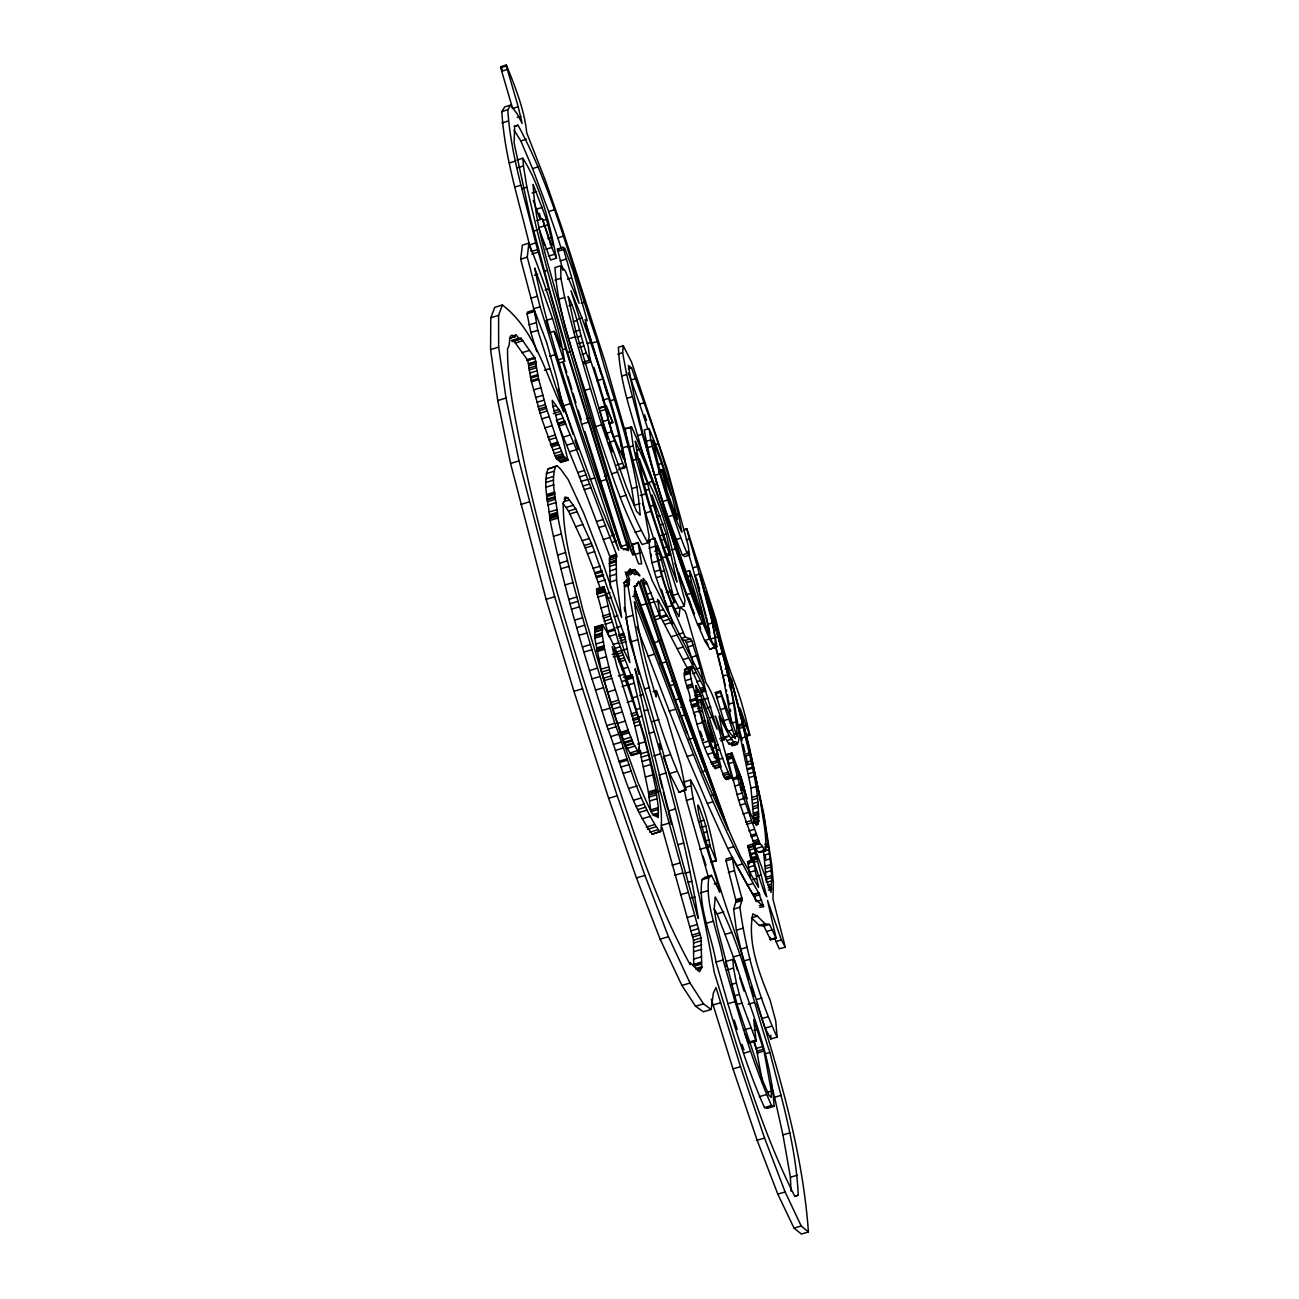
<?xml version="1.0" encoding="UTF-8"?>
<svg xmlns="http://www.w3.org/2000/svg" width="1299" height="1299" viewBox="0 0 1299 1299"><rect width="100%" height="100%" fill="white"/><g stroke="black" fill="none" stroke-linecap="round" stroke-linejoin="round"><path stroke-width="1.5" d="M697.368 700.437L701.087 699.317L714.677 740.495L720.88 766.686L715.246 768.586C702.028 748.565 697.157 723.121 690.094 700.129C691.604 691.864 675.366 668.108 691.149 667.637L717.097 729.291L705.308 690.159L669.131 619.233L657.603 599.294L660.59 618.145L654.599 619.964M736.533 743.726L731.516 745.236L737.264 744.359C735.689 736.825 730.087 747.915 729.161 742.752M711.316 999.191L733.009 1068.882L757.138 1140.262L777.792 1194.09L794.014 1228.075L801.369 1234.05L808.416 1232.004L801.207 1225.996L785.132 1191.962L764.575 1138.086L740.511 1066.674L715.993 987.565L713.346 993.199L711.154 1009.469L703.344 1011.775L695.55 1006.238L681.894 985.438L660.119 939.177L636.429 877.929L608.646 798.317L573.947 691.36L546.083 599.342L510.572 463.483L497.728 400.579L490.584 349.61L490.778 317.768L494.74 307.343L502.372 304.956C536.032 330.725 545.905 375.557 563.928 412.043L537.77 330.319L534.295 309.974L527.443 312.101L527.069 313.773L530.853 332.463L536.779 351.623M560.843 461.957L556.622 458.726L555.193 456.046L541.764 418.879L531.161 380.639L527.751 360.359L513.592 340.5L521.013 338.195L534.961 358.134L538.436 378.382L545.986 406.831L557.677 442.147L563.62 456.176L567.923 460.252L562.889 439.013L552.724 405.743L552.254 400.303L560.242 411.442L576.496 449.633L616.424 554.316L616.911 556.881L616.132 555.696L609.377 557.953L610.449 588.057M640.147 552.854L634.139 554.689L632.093 544.378L638.069 542.544L641.625 563.896L638.54 563.734C609.572 486.053 588.301 405.256 564.821 325.708C553.618 278.976 535.448 232.472 533.142 184.442L546.522 219.417L553.147 245.657L550.922 243.839L542.365 218.865L536.455 220.716M756.7 1003.64L765.127 1028.11L770.794 1038.973L777.094 1037.122L775.747 1021.079L770.177 1000.344L766.15 990.276C756.911 966.488 747.786 939.697 752.803 913.879L757.366 916.136L765.046 923.768L769.479 924.417L776.136 938.219L770.599 939.859L763.877 926.073L759.347 925.456L751.52 917.873L757.366 916.136M639.205 753.176L633.474 743.678L628.44 731.223L611.066 675.935L604.344 647.909L602.2 634.188L602.492 624.738L594.926 627.044L594.78 638.199L601.632 672.07L621.669 737.199L638.182 783.053L648.753 806.744L652.504 813.84L658.284 817.574L658.349 807.621L655.914 789.695L648.737 754.93L638.686 718.818L623.926 674.278L615.953 653.332L612.17 646.658L616.814 666.111L632.71 717.357L639.287 744.928L639.417 752.917L631.574 755.466L625.42 745.334L614.151 714.401L582.764 609.702C574.499 574.483 562.694 539.069 563.279 502.518L563.717 501.787C566.819 502.291 562.564 495.796 566.299 497.273L567.907 497.939L575.798 508.867L592.474 545.759L624.803 636.689L629.885 662.571L624.267 650.994L612.771 611.196L603.84 586.775L596.598 588.983L596.744 592.344L608.858 636.494L616.148 634.285L609.848 613.891L603.84 586.775M770.794 1038.973L770.875 1035.189M602.492 624.738C624.072 658.723 632.304 699.901 644.986 737.897C651.189 768.359 664.503 800.054 660.818 831.116L659.908 831.847C637.176 800.005 628.7 759.639 614.784 723.234C593.221 655.021 571.69 586.596 557.709 516.336C556.622 500.018 550.338 482.838 555.452 466.682L557.125 465.773L560.73 469.199L568.183 479.607L583.56 512.764L600.95 557.791L621.572 617.398L616.538 580.068L616.132 555.696M726.368 966.651L725.979 961.439L732.815 959.409L734.812 960.675C750.156 1008.349 771.184 1055.73 774.107 1106.326L767.173 1108.356L764.494 1107.56C743.71 1060.812 730.006 1011.19 716.025 962.072C711.446 934.842 697.985 907.676 701.963 879.715L704.756 877.345L711.495 875.331L719.776 892.169L718.526 886.438C708.962 851.267 693.78 816.422 690.532 780.017L684.021 781.966M506.334 65.989L506.366 64.95L500.748 66.72L500.716 67.759L512.602 108.531L518.236 106.762L506.334 65.989L500.716 67.759M659.908 831.847L652.179 834.169C629.154 802.522 620.711 762.042 606.747 725.654C585.151 657.473 563.62 589.048 549.834 518.756C548.698 502.388 542.609 485.128 547.918 469.004L557.125 465.773M700.291 692.676L705.682 691.052L700.307 667.832L691.782 640.91L690.565 638.783L685.271 637.159C672.216 605.837 656.791 572.697 654.712 538.257L649.191 539.946C649.532 569.222 664.065 596.257 672.736 623.747M751.195 860.766L747.769 845.617L753.209 843.782L771.038 892.445L771.768 877.572L770.112 858.866L764.429 820.237L749.491 747.558L731.012 678.11L752.543 762.497L760.613 801.174C762.286 816.99 767.4 836.134 765.306 850.877L758.746 852.258C748.175 843.083 762.968 839.381 763.909 850.715L765.306 850.877M644.012 458.644C634.838 421.883 619.558 385.267 618.454 347.223L623.26 345.745L631.541 362.048L667.572 470.141L688.097 545.288L689.542 555.144L684.8 556.573L682.332 554.933C666.322 514.518 651.789 472.95 644.255 430.05L649.045 428.573C661.646 457.638 671.193 488.603 677.412 519.584L667.183 491.574L661.808 469.735L658.609 470.709M521.013 338.195C519.551 342.189 514.388 329.784 515.216 336.733C506.919 330.936 511.497 344.738 507.552 348.359C507.259 383.254 515.086 417.564 521.906 451.662C542.349 549.737 572.112 645.522 603.109 740.69C628.732 816.454 651.562 894.15 690.094 964.605L690.045 962.559L699.495 971.814L701.785 967.609L701.005 937.975L660.314 791.205L632.142 674.619L631.574 676.438L625.972 678.11M701.395 964.069L693.698 966.342L693.504 940.2L661.987 827.301M763.617 851.251L766.442 882.411L771.622 880.868M777.094 1037.122C758.291 996.252 746.064 951.826 739.878 907.27L742.184 899.363L734.487 870.655L732.23 857.145L726.206 858.948L726.06 860.847L736.078 901.181L733.626 909.121L736.403 930.198L743.223 959.328M559.788 362.876L564.627 361.382C558.164 320.853 544.021 281.315 528.855 243.157L522.393 245.17L520.672 259.199L536.341 318.434M718.737 763.357L724.712 778.198L726.531 779.497L731.938 777.874L715.473 716.106L724.274 739.813L719.013 715.993L729.421 736.127L724.29 737.67L722.536 734.325M726.531 779.497L726.514 778.556M749.247 1043.048L756.132 1041.019L753.696 1019.471L764.007 1050.956L771.314 1091.16L771.314 1097.346L769.105 1095.544L762.968 1081.288L737.183 1004.825L716.821 925.44L714.174 908.927L715.246 896.959C741.908 945.217 752.413 1000.539 769.917 1052.45C781.771 1099.36 796.125 1146.546 798.236 1195.145L794.793 1196.363C759.022 1125.421 737.962 1048.163 714.32 972.594C694.462 859.597 663.643 748.955 629.365 639.563L624.998 606.292L624.332 582.683L626.264 580.215L627.953 585.687C639.417 655.475 655.573 725.979 685.791 790.165L679.068 792.195L669.667 773.571L663.286 756.684L670.122 754.622M627.044 441.774L625.176 428.443L631.639 427.192C659.307 487.596 674.376 553.001 699.852 614.362L669.764 526.176L642.291 434.175L626.654 374.55L622.627 352.695L623.26 345.745M715.246 768.586L714.921 766.524M774.107 1106.326L771.492 1105.514C750.854 1058.685 737.134 1009.096 723.121 959.961C718.461 932.747 705.13 905.663 708.783 877.686L711.495 875.331M754.751 823.193L758.129 822.186C760.435 790.149 748.938 755.628 742.557 723.754L715.587 622.091L705.519 591.873L722.601 653.787C727.408 672.346 732.003 690.971 735.429 709.839C736.679 720.377 741.697 736.387 737.264 744.359M758.989 820.318L753.94 821.829L751.001 788.152L737.848 725.167L742.557 723.754M534.295 309.974L546.587 342.287L557.174 380.136L561.493 400.677L599.261 503.022L618.827 550.224L570.326 403.648L540.108 306.759L527.28 257.137L528.855 243.157M674.668 608.939L684.216 606.162L684.963 600.333C673.678 561.314 668.027 519.551 649.062 483.131L644.093 484.316M754.816 845.714L738.579 800.135L726.514 754.492L732.035 753.29L741.875 779.579L747.006 799.031L740.56 776.493L735.737 764.835L750.449 813.418L756.668 825.547L756.473 823.777L758.291 824.232L758.129 822.186M631.98 753.923L631.574 755.466M548.194 224.727L538.598 227.715L550.597 259.995L556.459 258.176C549.721 224.467 541.504 187.689 522.815 158.218L516.872 160.069M731.938 777.874L730.168 776.558C716.447 747.298 710.748 714.028 695.826 685.515C697.222 709.27 707.094 731.694 714.807 754.069C727.895 784.726 702.548 701.281 708.247 724.29C721.968 773.019 698.57 706.997 701.087 699.317M562.922 270.338L557.401 249.018L563.003 247.281L579.094 303.284L565.13 270.647L560.778 265.727L554.982 267.529C558.148 322.282 581.757 373.917 595.656 426.608C609.54 466.373 621.133 507.73 642.112 544.492L647.844 542.738L649.159 536.26L641.105 491.98L627.433 439.208L605.334 362.616L562.207 228.673L545.32 180.317L526.712 132.79C524.358 109.425 515.07 86.724 506.366 64.95M720.848 766.897C707.793 746.763 702.889 721.416 695.809 698.407C694.786 689.444 688.015 675.188 691.149 667.637M753.209 843.782L766.767 896.781L764.559 893.306L753.209 859.873L747.574 861.659L750.546 878.189M747.769 845.617L751.796 856.772M729.421 736.127L734.162 742.801M702.548 623.179L697.612 624.673L702.353 622.757C677.445 563.198 662.896 499.417 635.276 441.14C642.648 489.22 659.178 536.682 676.958 582.017L666.306 533.921L651.952 494.903L657.408 516.953L669.375 551.539L669.911 555.046L666.403 556.102M760.191 852.404L760.483 851.446M636.948 585.589L638.491 581.286L684.687 715.018L728.317 830.207L703.035 772.905L690.126 740.446L636.624 593.805L634.854 588.512L635.308 585.638L636.948 585.589L633.766 586.563M711.154 1009.469L703.522 1003.883L690.045 983.034L668.465 936.693L644.905 875.396L617.204 795.751L582.553 688.762L554.673 596.728L519.015 460.869L506.009 398.014L498.654 347.109L498.589 315.348L502.372 304.956M631.363 572.177L635.341 574.775L636.705 574.109C634.659 564.61 633.311 573.655 630.129 568.783L628.537 570.781L629.95 575.019L631.509 573.947L631.363 572.177L628.164 573.151M685.791 790.165L680.806 765.176L667.166 718.217L656.401 690.743L653.056 691.75M679.068 792.195L686.213 789.305M549.25 332.82L554.121 331.31L560.924 346.849L552.513 318.482L534.668 268.016C553.942 362.681 590.119 453.481 619.802 545.336L620.906 547.918L628.57 550.63L565.666 348.782L535.724 242.913C525.218 198.942 510.669 155.036 507.779 109.717L510.556 105.073L517.132 113.776L522.166 123.454L518.236 106.762M537.559 249.603L531.275 251.568L529.456 244.862C519.032 200.874 504.434 156.919 501.836 111.584L504.726 106.908L510.556 105.073M518.886 338.227L511.416 340.549L512.748 341.264M620.11 467.981L618.697 469.702L624.446 467.932L625.809 466.227C618.714 415.842 598.287 368.478 585.086 319.619L587.213 320.691L573.119 271.101L564.756 248.239L563.003 247.281M753.209 859.873L758.567 887.477L740.446 856.122L728.901 830.434L684.411 706.25L655.005 618.941L643.281 582.488L643.151 578.299L647.032 583.446L660.59 618.145M747.574 861.659L748.987 864.208M652.179 834.169L660.818 831.116M703.814 682.495L652.179 580.556L638.069 542.544M697.725 624.299L704.626 640.521L709.936 649.208L717.032 646.61L711.186 616.278L699.934 574.369C714.45 625.793 733.951 681.52 737.361 736.842L720.393 690.938L715.376 692.464L715.603 693.828L727.245 731.451M709.936 649.208L717.032 646.61M501.576 71.299L507.211 69.513M501.836 111.584L507.779 109.717M517.213 117.478L520.98 116.293M501.95 122.983L507.974 121.099M514.177 126.458L518.041 125.24C554.673 192.853 572.063 269.202 597.345 341.475C612.397 398.874 636.12 455.527 640.147 515.118L636.64 511.368L626.621 487.612L604.782 427.468L575.376 329.605L568.15 296.497C578.315 315.251 580.166 341.588 590.152 362.015L584.339 363.817M514.144 130.144L520.834 140.958L526.517 139.172M509.387 162.976L515.541 161.044M517.473 167.831L523.448 165.947L522.815 158.218M520.834 140.958L532.574 168.594L538.176 166.84M514.599 187.137L520.785 185.205M522.312 188.566L526.858 187.153L523.448 165.947M532.103 193.031L536.487 191.667M533.272 200.468L536.536 209.188L542.349 207.369M532.574 168.594L548.649 211.558L554.17 209.837M542.657 220.619L546.522 219.417M533.889 231.011L536.958 230.053L526.858 187.153M547.805 238.48L551.669 237.262M529.456 244.862L535.724 242.913M548.649 211.558L557.791 237.912L563.279 236.207M550.256 244.407L553.163 243.498M545.84 249.311L551.734 247.476L556.459 258.176M531.843 254.101L538.127 252.152M520.672 259.199L527.28 257.137M557.709 251.275L563.311 249.538M548.454 256.179L554.332 254.344M560.226 260.937L565.844 259.199M544.297 271.264L547.382 270.306L536.958 230.053M534.49 275.274L537.721 274.268M554.998 280.113L560.892 278.278L560.778 265.727M567.484 279.155L571.235 277.986M545.093 290.002L548.259 289.011M530.739 298.315L537.38 296.253M490.778 317.768L498.589 315.348M558.716 299.257L564.659 297.406L560.892 278.278M533.434 308.837L540.108 306.759M527.069 313.773L533.938 311.646M568.994 305.768L571.901 304.875M581.205 303.381L584.842 302.245M528.953 324.896L535.854 322.753M552.513 318.482L546.083 320.48L550.159 333.534M510.783 337.805L514.566 336.62M509.549 338.487L515.297 336.538M530.853 332.463L537.77 330.319M578.169 319.067L581.952 317.898C598.368 364.126 614.671 410.906 623.877 459.164C616.457 443.479 607.948 426.283 607.136 408.519L612.787 422.63L608.987 423.799M573.119 321.665L577 320.463M514.615 340.695L520.201 338.958M512.488 341.621L519.941 339.315M490.584 349.61L498.654 347.109M515.346 343.033L522.734 340.728M574.061 331.781L579.874 329.978M521.873 352.743L529.164 350.486M569.108 338.73L575.1 336.879L564.659 297.406M576.902 337.22L581.27 335.856M526.566 359.855L533.792 357.615M578.364 343.667L582.748 342.303M527.004 360.375L534.961 358.134M527.524 360.57L534.863 358.183M562.499 349.756L565.666 348.782M587.164 343.472L590.915 342.319M549.574 356.316L554.576 354.773M585.346 322.623L591.889 343.163L597.345 341.475M579.468 347.353L583.852 346.005M528.823 363.606L536.032 361.366M528.807 364.061L536.016 361.82M566.932 352.565L570.05 351.591L547.382 270.306M528.92 365.701L536.146 363.476M528.904 368.137L536.146 365.896M558.375 359.807L563.23 358.297L564.627 361.382M529.131 369.988L536.373 367.747M581.887 354.416L586.255 353.068M529.651 373.105L536.909 370.865M544.443 370.264L549.623 368.656M530.365 376.889L537.624 374.648M530.609 378.139L537.883 375.898M583.316 362.129L589.129 360.326M531.161 380.639L538.436 378.382M617.756 354.205L622.627 352.695M531.453 381.825L538.728 379.584M497.728 400.579L506.009 398.014M533.58 389.96L540.871 387.703M535.594 397.526L542.885 395.269M628.343 368.867L631.525 367.893C650.767 421.655 671.486 476.051 681.861 532.152C667.751 503.216 659.665 471.537 652.715 440.247L661.711 463.451L670.966 495.179L661.808 469.735M589.032 355.617L597.15 380.688L602.752 378.951M621.718 376.077L626.654 374.55M536.812 402.349L544.119 400.092M584.453 390.528L590.444 388.677L575.1 336.879M538.013 406.766L545.32 404.509M628.196 372.91L631.07 380.022L635.812 378.561M538.663 409.088L545.986 406.831M539.15 410.711L546.457 408.454M552.806 406.652L556.329 405.564M539.929 413.212L547.236 410.955M558.213 388.774L563.669 405.694L570.326 403.648M553.942 411.085L559.171 409.461M553.26 413.602L560.242 411.442M541.764 418.879L549.071 416.622M605.237 407.886L603.077 400.108L608.679 398.387M555.988 415.128L561.217 413.52M609.328 401.082L614.768 399.394M627.157 398.208L632.126 396.682M563.36 418.051L556.41 420.194L577.779 472.495L609.767 556.345L616.424 554.316M605.383 431.836L599.066 407.935L606.292 406.067L612.787 422.63M599.066 407.935L606.292 406.067M606.584 406.555L600.576 407.837M557.823 423.149L564.756 421.022M544.768 427.923L552.075 425.666M599.7 411.247L605.48 409.477L604.847 406.149M558.278 424.286L565.211 422.159M558.927 426.007L565.844 423.88M586.563 418.863L589.697 417.905L570.05 351.591M631.07 380.022L639.628 404.07L644.336 402.625M562.84 362.34L581.562 424.237L587.911 422.289M547.902 437.227L555.193 434.97M602.427 421.688L608.208 419.902L605.48 409.477M548.827 439.939L556.118 437.698M595.656 426.608L601.648 424.757C615.499 464.539 627.092 505.863 647.844 542.738M563.246 437.146L570.147 435.019M608.63 423.182L612.43 422.013M550.403 444.404L557.677 442.147M550.792 445.46L558.067 443.203M551.409 446.97L558.684 444.729M566.786 445.167L573.671 443.04M608.208 419.902L611.667 431.739L605.87 433.525L607.623 438.916M552.773 450.12L560.048 447.895M510.572 463.483L519.015 460.869M628.148 428.264L631.639 427.192M554.186 453.53L561.444 451.289M618.973 435.344L613.339 437.065L609.556 423.458M555.193 456.046L562.451 453.822M569.644 451.743L576.496 449.633M555.923 457.605L563.181 455.381M556.378 458.401L563.62 456.176M556.622 458.726L563.863 456.501M624.446 467.932L614.573 440.734L608.776 442.521L612.089 451.906M557.709 459.586L564.919 457.362M637.289 435.717L642.291 434.175M559.057 460.983L566.25 458.774M562.629 461.405L568.004 459.749M560.291 462.525L567.923 460.252M547.918 469.004L555.452 466.682M627.547 446.336L622.059 448.025L620.467 442.163M645.993 441.384L650.831 439.906L649.045 428.573M627.855 447.489L633.198 445.849L630.437 426.819M546.197 473.648L553.812 471.31M618.909 452.198L622.692 451.045M636.575 450.331L640.034 449.275M654.793 444.778L657.911 443.82M545.564 478.876L553.244 476.522M647.454 447.717L652.309 446.239L650.831 439.906M653.283 449.016L656.45 448.041M577.779 472.495L584.599 470.4M545.726 482.53L553.439 480.159M616.7 465.058L622.465 463.288M579.37 476.928L586.174 474.833M632.645 460.463L636.218 459.359L633.198 445.849M546.181 487.125L553.91 484.754M622.01 467.396L625.809 466.227M581.01 481.458L587.798 479.38M589.714 479.493L594.666 477.967M611.472 473.843L617.431 472.008M604.408 476.246L607.526 475.288L632.905 555.16L626.362 540.53L611.066 493.376L567.354 351.915L549.298 289.011L530.301 217.859L514.095 142.955L514.696 126.149L518.041 125.24M547.025 494.448L554.787 492.061M547.041 495.504L554.819 493.117M520.688 504.499L529.196 501.885M546.993 496.656L554.787 494.269M582.796 486.102L589.584 484.024M581.562 424.237L599.813 481.491L606.13 479.558M658.561 464.425L661.711 463.451M546.928 499.206L554.722 496.819M546.976 499.969L554.787 497.582M584.209 489.691L590.98 487.612M547.269 501.787L555.079 499.401M564.172 499.076L567.907 497.939M547.869 505.019L555.696 502.616M563.782 501.625L569.368 499.904M658.544 472.463L661.743 471.488M654.923 475.288L659.795 473.794L652.309 446.239M549.185 512.033L557.027 509.63M562.954 503.509L566.039 507.471L573.427 505.197M652.439 481.377L647.324 482.952L635.584 452.75M643.833 484.738L649.062 483.131M639.969 503.59L634.334 505.311L631.769 488.619L637.338 486.914M549.672 514.713L557.515 512.309M549.721 515.703L557.58 513.284M663.805 480.679L669.017 479.022M549.607 516.807L557.466 514.388M566.039 507.471L568.459 511.108L575.798 508.867M653.543 484.884L656.888 483.861M549.656 517.798L557.531 515.378M549.834 518.756L557.709 516.336M620.305 497.014L626.215 495.211M645.441 490.324L648.948 489.252L647.6 483.244M568.459 511.108L569.888 513.966L577.211 511.709M550.191 520.428L558.067 518.009M640.212 495.504L645.619 493.847L636.218 459.359M569.888 513.966L575.668 526.663L582.959 524.423M596.631 521.484L603.353 519.438M662.847 501.495L667.718 500.001L680.92 538.062L687.122 553.471L689.542 555.144M650.052 506.448L653.559 505.376L648.948 489.252M553.569 536.292L561.493 533.873M642.55 503.265L645.473 512.975L650.88 511.319L678.127 593.822L684.216 606.162M598.855 527.524L605.561 525.478M656.774 516.693L660.233 515.638M575.668 526.663L582.179 540.693L589.405 538.484M667.783 516.823L672.638 515.346M675.529 515.2L678.663 514.242M611.098 535.821L614.378 534.815M582.179 540.693L584.306 545.515L591.516 543.323M603.256 539.507L609.929 537.477M557.58 555.046L565.552 552.611M634.951 532.363L640.764 530.593M584.306 545.515L585.281 547.967L592.474 545.759M659.778 525.137L663.237 524.082M613.047 542.008L616.327 541.001M585.281 547.967L587.489 553.764L594.682 551.572M559.479 563.279L567.468 560.827M627.092 544.622L620.792 546.554L599.813 481.491M661.126 535.513L666.306 533.921M631.931 544.768L637.939 542.95M683.761 529.667L686.976 529.066L715.976 619.818C733.691 693.114 734.99 670.69 749.832 735.234L746.763 736.16M683.842 530.252L686.83 528.725M560.892 568.783L568.881 566.348M623.455 549.704L628.18 548.259M660.46 540.368L663.984 539.296L669.911 555.046M609.702 557.985L616.359 555.956M676.081 539.523L680.92 538.062M609.556 560.064L616.229 558.034M648.899 548.162L654.485 546.457M609.734 562.272L616.424 560.226M609.702 562.564L616.408 560.519M587.489 553.764L593.123 568.296L600.284 566.12M609.458 563.116L616.164 561.071M686.294 539.848L689.363 538.906L686.911 529.31M609.085 563.815L615.807 561.769M663.058 548.016L666.566 546.944M654.761 551.247L658.447 550.127L659.551 553.374L670.982 595.088L674.522 602.476L670.836 603.597M609.263 566.461L616.002 564.416M593.123 568.296L594.812 572.713L601.973 570.537M655.881 554.494L659.551 553.374M672.038 549.932L675.415 548.909M594.812 572.713L595.218 573.914L602.379 571.722M609.491 571.04L616.262 568.978M565.049 584.956L573.054 582.52M665.591 554.705L669.099 553.634M596.079 576.545L603.223 574.369M595.218 573.914L596.452 577.73L603.613 575.538M661.743 557.888L665.332 556.8M657.749 560.616L661.435 559.496M652.082 562.694L657.7 560.973M609.442 576.236L616.262 574.174M682.332 554.933L687.122 553.471M627.563 571.917L634.35 569.693M628.586 571.804L633.344 570.358M628.407 572.193L635.227 570.05M635.52 570.505L629.252 572.421L628.05 571.609M596.452 577.73L598.06 582.131L605.204 579.955M546.083 599.342L554.673 596.728M633.003 573.411L636.137 572.453M609.686 582.163L616.538 580.068M604.035 586.986L596.598 588.983M626.248 580.263L629.495 579.273L629.154 585.151L625.355 572.015L627.352 575.067L627.271 572.973L629.495 579.273M654.517 571.657L660.152 569.952M596.582 589.421L603.824 587.213M596.614 590.022L604.36 587.7M568.751 599.407L576.772 596.972M623.52 582.829L626.816 581.822M596.777 591.532L604.019 589.324M660.866 571.755L664.552 570.634M596.744 592.344L604.003 590.136M596.907 593.432L604.165 591.224M624.332 585.476L627.628 584.469M597.053 594.195L604.311 591.987M624.657 586.693L627.953 585.687M569.92 603.743L577.958 601.307M636.494 583.819L639.628 582.861M656.368 577.698L662.003 575.977M606.406 593.838L609.962 592.75M697.319 566.429L712.437 622.968L715.099 637.663L710.374 639.092L707.76 624.397L692.692 567.842L697.319 566.429L689.363 538.906M597.767 597.167L605.042 594.942M643.411 583.04L646.447 582.114M643.995 584.371L647.032 583.446M684.638 572.08L689.509 570.602C700.145 593.919 701.655 620.143 712.842 643.492L715.164 645.181L715.099 637.663M571.479 609.231L579.516 606.779M608.013 598.401L611.585 597.329M686.781 576.691L690.029 575.701L689.509 570.602M694.851 575.473L699.495 574.061M632.808 596.517L636.039 595.543L687.22 733.415L634.383 596.436L634.529 591.126L636.039 595.543M600.56 608.176L607.851 605.951M646.61 594.325L651.14 592.945M688.097 582.407L691.36 581.416L690.029 575.701M574.531 620.175L582.569 617.739M666.16 592.474L669.846 591.354M648.932 599.894L653.462 598.53M602.557 616.116L609.848 613.891M670.852 589.892L672.785 595.445L678.127 593.822M646.447 603.662L640.18 605.578L634.594 588.544M648.591 603.499L654.615 601.664M656.044 601.762L658.999 600.869M603.126 618.21L610.416 616.002M576.675 627.644L584.712 625.192M674.977 563.376L686.164 594.763L691.165 593.253M614.232 616.798L617.788 615.726M604.003 621.149L611.309 618.925M632.451 615.466L625.745 617.512L638.881 674.278M605.042 624.283L612.332 622.059M594.861 627.661L602.866 625.046M594.91 628.343L602.492 626.037M666.679 607.25L672.265 605.545M595.023 629.642L602.606 627.32M578.997 635.325L587.034 632.889M657.538 611.326L663.399 609.54M595.088 631.444L602.687 629.138M594.845 632.191L602.46 629.869M615.97 627.758L621.279 626.15M594.439 635.195L602.087 632.873M607.218 631.103L614.508 628.878M653.527 617.074L659.535 615.239M607.591 632.288L614.882 630.08M594.536 636.526L602.2 634.188M666.257 614.882L660.444 616.652L687.788 669.034M661.435 617.545L667.248 615.775M594.78 638.199L602.444 635.861M663.334 620.987L669.131 619.233M618.389 634.886L623.699 633.279M582.537 646.951L590.59 644.515M618.86 636.348L624.169 634.724M595.851 644.06L603.532 641.722M619.493 638.296L624.803 636.689M665.056 624.348L670.82 622.594M596.582 648.022L604.279 645.684M620.191 640.894L625.501 639.27M584.095 652.066L592.133 649.614M596.598 648.526L604.295 646.188M596.533 649.532L604.279 646.934M613.209 644.434L618.681 642.778L631.574 676.438M596.631 650.247L604.344 647.909M620.695 643.232L626.004 641.625M596.923 651.611L604.636 649.273M630.924 641.82L637.695 639.774M614.508 648.542L619.98 646.886M686.164 594.763L697.417 624.251L702.353 622.757M698.001 624.835L702.921 623.341L709.514 639.043L714.759 647.763M711.82 620.646L714.888 619.72M615.694 652.228L621.166 650.572M622.107 650.409L627.449 648.802M707.76 624.397L712.437 622.968M657.879 640.293L660.964 639.368L689.607 723.218L724.046 818.061L697.66 749.799L666.338 661.191L640.001 582.212L641.235 579.76L660.964 639.368M678.63 634.188L682.332 633.068M612.219 654.469L615.953 653.332M671.323 636.737L677.039 635M598.644 658.983L606.373 656.644M654.517 642.632L659.178 641.219M616.392 654.339L621.864 652.683M613.225 657.002L616.944 655.881M617.252 656.758L622.724 655.102M681.602 638.264L685.271 637.159M714.58 630.34L717.633 629.414M618.34 659.632L623.812 657.976M681.569 639.352L685.19 640.423L690.565 638.783M589.454 670.593L597.491 668.141M619.233 661.889L624.705 660.233M685.19 640.423L686.408 642.534L691.782 640.91M600.982 669.277L608.728 666.923M636.867 626.8L648.152 656.109L654.599 654.144C686.148 734.893 714.84 817.639 758.6 892.819L763.682 906.913L755.336 899.087L732.23 857.145M677.412 648.721L683.063 647.016M704.626 640.521L709.514 639.043M714.888 637.63L717.974 636.689M601.632 672.07L609.393 669.716M686.408 642.534L688.015 646.886L693.374 645.262M602.298 674.636L610.059 672.281M622.107 669.001L627.547 667.345M591.906 678.939L599.959 676.503M603.321 678.273L611.066 675.935M618.356 675.967L623.926 674.278M604.003 680.692L611.764 678.338M659.924 663.757L666.127 661.873M573.947 691.36L582.553 688.762M623.423 677.412L630.664 675.22M682.933 659.6L688.519 657.911M688.015 646.886L691.36 657.245L696.702 655.622M628.115 676.958L631.72 675.87M625.793 677.964L631.217 676.324M632.727 676.6L625.533 678.792L626.979 685.352L634.188 683.16M625.826 680.059L633.035 677.883M622.318 681.342L626.021 680.221M595.38 690.126L603.434 687.691M725.313 685.515L717.746 654.339L722.406 652.926M717.957 655.183L722.601 653.787M622.059 686.603L627.612 684.93M687.041 667.637L692.578 665.965M607.364 692.172L615.141 689.834M684.476 669.391L690.37 667.589M684.508 670.008L693.325 667.361M687.95 669.44L693.861 667.718M684.833 672.216L690.467 670.511M684.833 672.476L690.467 670.771M694.949 669.456L700.307 667.832M684.541 673.613L690.207 671.908M684.605 674.197L690.272 672.492M684.768 675.009L690.418 673.304M692.643 673.58L696.296 672.476M644.336 689.022L649.484 687.48M671.762 681.082L674.831 680.156M610.384 702.613L618.145 700.258M685.856 680.497L691.539 678.776M669.391 685.888L674.019 684.476M725.167 669.164L728.252 668.222M631.785 698.066L637.208 696.426M639.693 695.582L643.232 694.51C665.12 768.131 686.814 842.369 698.196 918.377C675.107 835.744 652.163 752.9 635.065 668.774L643.232 694.51M611.098 704.967L618.876 702.629M627.19 702.353L632.743 700.681M601.892 710.618L609.929 708.182M696.605 681.764L700.258 680.66M686.635 685.693L692.335 683.972M612.446 709.222L620.224 706.867M686.814 686.716L692.513 684.995M736.598 721.741L731.759 723.202L722.975 676.081L727.667 674.668M687.203 688.438L692.903 686.716M614.151 714.401L621.912 712.063M700.015 688.454L703.636 687.366M694.949 691.393L698.667 690.256M636.283 709.546L639.904 708.458M701.022 689.948L704.626 688.86M695.679 692.692L699.382 691.571M701.704 691.247L705.308 690.159M674.376 700.226L679.004 698.83M630.924 713.93L636.478 712.258M729.259 684.735L732.36 683.794M644.288 710.845L647.828 709.774M694.868 695.761L700.437 694.072M729.421 685.352L732.522 684.427M729.665 686.424L732.766 685.499M631.639 716.074L637.176 714.401M697.384 696.913L701.087 695.793M729.973 687.885L733.074 686.96M690.094 700.129L695.809 698.407M606.747 725.654L614.784 723.234M617.22 723.494L624.981 721.156M632.597 718.867L641.787 716.269M690.435 701.606L696.167 699.885M715.603 693.828L720.62 692.302L720.393 690.938M633.165 720.49L638.686 718.818M697.482 701.151L701.216 700.015M702.727 699.739L708.117 698.115M607.932 729.194L615.97 726.758M680.708 707.306L683.761 706.38M648.152 656.109L669.277 711.121L675.61 709.205M691.182 704.902L700.859 702.077M716.561 697.579L721.594 696.053L720.62 692.302M633.896 722.958L639.433 721.286M691.425 705.877L697.157 704.139M691.88 707.435L697.612 705.698M634.821 726.238L640.358 724.566M652.066 721.676L658.918 719.597M697.66 708.572L701.411 707.435M620.273 732.409L628.018 730.07M610.595 736.647L618.616 734.227M620.678 733.562L628.44 731.223M680.075 716.415L684.687 715.018M707.273 708.036L710.862 706.948M693.504 712.68L699.235 710.959M621.279 735.104L629.025 732.766M698.586 712.112L702.353 710.975M728.82 704.172L733.578 702.743M720.101 709.676L725.118 708.166L735.494 738.465C718.412 724.615 717.421 699.284 705.958 682.933L686.57 615.06L685.06 610.936L680.075 607.299L678.987 616.489C666.484 595.429 659.778 569.579 655.703 545.223L658.447 550.127M623.098 739.537L630.827 737.199M648.997 733.432L654.306 731.84M613.355 744.506L621.36 742.086M624.105 742.135L631.834 739.813M624.527 743.207L632.256 740.868M710.342 717.697L713.93 716.61M701.492 722.26L705.26 721.124M625.42 745.334L633.149 743.012M697.157 724.144L702.889 722.423M625.761 745.999L633.474 743.678M615.32 750.432L623.341 748.013M637.744 744.051L645.148 741.826M627.092 748.403L634.789 746.097M723.575 720.685L728.609 719.175M629.625 753.063L637.289 750.741M630.794 754.995L638.458 752.689M631.152 755.385L639.417 752.917M658.447 809.391L650.864 811.664L648.412 791.952L640.504 753.891L647.909 751.65M688.421 739.423L693 738.043M618.925 761.311L626.93 758.908M619.363 762.578L627.368 760.175M738.173 726.677L742.866 725.264M641.333 757.155L648.737 754.93M728.918 730.947L732.263 729.941M743.158 726.693L746.227 725.768L749.832 735.234M738.579 728.674L743.288 727.261M653.624 755.904L660.704 753.777M620.954 767.027L628.96 764.624M703.376 742.752L711.787 739.992M642.291 761.458L649.711 759.217M728.122 735.997L724.712 737.02L729.08 744.327M719.695 738.871L723.251 737.8M733.805 734.487L737.085 733.497M720.734 740.868L724.29 739.586M731.629 737.377L734.958 736.371M745.951 734.714L749.02 733.789M726.855 740.609L731.938 739.082M705.032 747.558L710.748 745.837M643.395 766.767L650.815 764.526M714.466 745.886L718.136 744.782M623.39 773.376L631.379 770.973M740.901 738.335L745.61 736.923M712.047 748.63L715.765 747.51M669.277 711.121L687.139 756.424L693.374 754.557M730.769 743.337L734.146 742.314M737.247 743.954L732.263 745.87M716.187 750.757L719.841 749.653M707.533 754.362L713.232 752.641M713.768 754.93L717.503 753.81M645.424 777.062L652.877 774.821M714.223 756.862L717.957 755.726M714.369 757.626L718.103 756.505M658.95 775.113L666.046 772.97M726.466 754.8L732.035 753.29M726.531 755.304L731.857 752.982M669.667 773.571L676.47 771.525M719.289 759.314L722.958 758.21M726.839 757.041L732.068 755.466L731.759 753.729M710.764 762.578L716.447 760.873M726.969 758.194L732.198 756.619L732.068 755.466M727.083 758.73L732.198 756.619M629.106 788.347L637.062 785.944M711.495 764.202L717.178 762.497M744.7 754.329L749.442 752.9M727.294 759.655L732.539 758.08L732.311 757.171M745.074 756.197L749.832 754.768M712.907 766.507L718.574 764.802M608.646 798.317L617.204 795.751M728.366 763.747L733.594 762.172L732.539 758.08M702.061 771.785L705.081 770.875M714.612 768.05L720.247 766.361M746.373 762.286L751.147 760.857M648.412 791.952L655.914 789.695M648.639 793.543L656.141 791.286M746.893 764.981L751.666 763.536M656.612 792.309L660.314 791.205M648.704 795.28L656.222 793.023M633.75 800.184L641.69 797.797M722.536 773.863L728.008 772.223M648.867 797.18L656.385 794.907M723.267 775.6L728.723 773.96M685.466 787.438L690.386 785.96M747.461 768.732L752.251 767.303M747.639 769.674L752.43 768.229M724.209 777.452L729.665 775.812M649.5 801.012L657.034 798.755M724.712 778.198L730.168 776.558M725.54 778.588L730.964 776.964M728.317 778.02L731.922 776.932M726.579 779.027L731.97 777.403M736.549 775.876L739.992 774.853M636.348 806.403L644.272 804.032M732.214 778.361L737.475 776.786L733.594 762.172M748.533 773.733L753.339 772.288M737.118 777.533L740.56 776.493M732.652 779.936L737.913 778.345L737.475 776.786M737.621 779.091L741.063 778.069M637.695 809.602L645.587 807.231M749.133 777.549L753.94 776.104M639.092 812.524L646.983 810.154M650.767 809.894L658.349 807.621M739.147 783.93L742.59 782.891M708.507 877.556L686.489 800.363L693.081 798.382M734.471 786.204L739.732 784.628L737.913 778.345M711.202 795.459L714.206 794.55M740.251 787.519L743.694 786.48M652.358 814.798L658.09 813.077M740.576 788.688L744.018 787.665M654.16 815.058L657.976 813.905M642.226 818.776L650.101 816.422M675.318 808.952L668.189 811.096L671.404 824.362M654.225 815.756L658.041 814.603M741.063 790.555L744.522 789.516M751.001 788.152L755.856 786.691M687.139 756.424L707.306 803.48L713.395 801.645M736.955 794.598L742.216 793.023L739.732 784.628M646.269 827.073L654.095 824.735M742.882 797.927L746.34 796.888M738.579 800.135L743.84 798.56L760.012 844.171M752.413 797.277L757.301 795.816M647.519 829.347L655.329 827.008M661.483 825.401L668.904 823.176M752.527 799.746L757.431 798.284M649.727 832.221L657.505 829.882M740.138 805.136L745.399 803.561M752.819 803.643L757.739 802.181M699.106 821.65L703.961 820.189L705.828 826.002L710.228 846.461L716.334 860.88L711.479 862.325M753.111 806.663L758.048 805.185M753.258 808.855L758.21 807.361M743.012 814.002L748.273 812.427M700.973 827.463L705.828 826.002M753.582 813.077L758.567 811.583M753.631 814.782L758.616 813.288M753.81 815.837L758.795 814.343M704.139 832.545L707.387 831.587M754.069 818.013L759.103 816.259M753.55 818.922L758.584 817.428M753.501 819.328L758.535 817.818M745.723 822.251L750.968 820.676M753.647 820.124L758.681 818.614M678.289 844.675L683.68 843.051M746.47 824.378L751.715 822.803M754.005 822.543L759.038 821.033M753.647 822.933L758.697 821.423M754.751 823.485L758.145 822.478M704.383 841.265L709.27 839.804M748.857 830.954L754.102 829.379M706.737 845.568L709.985 844.594M699.706 849.449L706.347 847.451M706.965 847.435L710.228 846.461M750.497 835.419L755.726 833.861M751.098 836.897L756.327 835.338M707.306 803.48L727.716 848.426L733.626 846.672M672.103 865.28L679.556 863.056M753.014 841.054L758.226 839.495M753.745 842.678L758.941 841.119M636.429 877.929L644.905 875.396M754.183 844.009L759.395 842.45M748.143 847.192L753.517 845.584M754.524 845.113L759.899 843.571M748.321 848.003L753.712 846.396M764.689 844.334L768.001 843.327M748.857 850.179L754.248 848.572M710.862 861.903L715.733 860.458M756.635 848.393L761.815 846.851M764.965 846.477L768.294 845.487M764.916 847.922L768.261 846.916M674.863 875.266L682.332 873.042M726.06 860.847L732.116 859.045M684.654 873.399L690.11 871.775M749.815 854.044L755.222 852.436M762.432 850.536L765.825 849.53M750.01 854.921L755.401 853.313M758.746 852.258L763.909 850.715M759.542 852.436L768.651 849.757M750.578 858.054L755.986 856.447M764.315 855.115L769.349 853.605M750.887 859.435L756.294 857.827M747.997 861.903L756.603 859.142M727.716 848.426L736.565 865.735L742.395 863.997M750.221 862.163L753.891 861.058M747.672 863.332L753.193 861.692M753.582 862.487L757.187 861.399M688.161 882.313L691.799 881.225M765.062 860.376L770.112 858.866M701.963 879.715L708.783 877.686M728.414 872.473L734.487 870.655M748.24 867.359L753.777 865.719M765.355 866.206L770.453 864.679M749.263 872.392L754.816 870.736M714.158 884.067L717.486 883.076M765.517 868.641L770.632 867.131M680.497 894.735L687.983 892.51M765.907 872.197L771.021 870.671M700.534 892.819L707.484 890.757M757.122 876.192L760.743 875.12M691.279 898.031L694.949 896.943M752.835 879.553L756.538 878.449M766.491 877.166L771.638 875.623M766.605 879.114L771.768 877.572M736.565 865.735L747.38 885.155L753.079 883.466M767.888 885.187L771.362 884.148M768.18 887.737L771.671 886.697M735.737 899.72L741.843 897.901M747.38 885.155L752.982 894.491L758.6 892.819M768.391 890.026L771.898 888.987M752.982 894.491L759.379 893.144M736.078 901.181L742.184 899.363M753.777 894.816L754.378 896.375L759.98 894.702M736.192 902.334L742.314 900.516M687.09 917.581L694.592 915.34M761.701 899.947L756.099 901.603L754.378 896.375M714.206 908.927L717.097 913.911L723.787 911.914M733.626 909.121L739.878 907.27M759.379 905.744L763.114 904.64M689.737 926.69L697.238 924.466M706.477 923.264L713.524 921.17M759.834 907.433L763.568 906.329M660.119 939.177L668.465 936.693M690.954 930.847L698.456 928.623M692.237 935.053L699.723 932.828M692.789 937.05L700.291 934.825M693.504 940.2L701.005 937.975M693.828 942.993L701.346 940.752M736.403 930.198L742.736 928.314M717.097 913.911L725.021 934.403L731.678 932.422M759.347 925.456L765.046 923.768M763.877 926.073L769.479 924.417M694.169 947.15L701.72 944.909M694.186 951.534L701.752 949.293M767.027 931.383L772.596 929.727M693.861 959.052L701.509 956.778M770.226 939.486L775.779 937.846M740.56 949.179L746.925 947.28M693.52 964.508L701.216 962.218M693.52 964.897L701.216 962.624M774.642 937.748L776.023 941.548L781.43 939.94L785.294 947.198L772.97 899.087L773.392 883.206L771.72 864.598L763.65 812.947L740.121 708.199L746.227 725.768M716.025 962.072L723.121 959.961M725.021 934.403L733.318 956.973L739.943 955.009M695.955 968.453L701.736 966.732M695.988 969.33L701.785 967.609M697.271 969.541L701.135 968.404M776.023 941.548L779.254 948.773L785.294 947.198M750.059 959.133L743.678 961.033L749.296 979.527M726.644 970.126L733.529 968.08L732.815 959.409M681.894 985.438L690.045 983.034M731.207 984.561L736.403 983.018L733.529 968.08M695.55 1006.238L703.522 1003.883M734.162 996.008L739.375 994.466L736.403 983.018M713.005 1004.971L720.523 1002.763M727.781 1003.737L734.909 1001.626M736.712 1004.598L741.924 1003.072L756.132 1041.019M757.09 999.418L761.88 997.989M748.175 1004.289L754.784 1002.325M761.587 1018.66L767.953 1016.776M743.58 1030.042L750.513 1027.996M753.842 1030.383L757.22 1029.376M765.127 1028.11L771.492 1026.242M755.287 1040.255L748.386 1042.285L744.96 1033.533M753.534 1040.889L756.002 1048.504L762.757 1046.507M743.515 1053.294L750.611 1051.2M762.708 1083.61L756.814 1051.183L763.552 1049.186M757.236 1052.953L764.007 1050.956M764.965 1053.895L769.917 1052.45M733.009 1068.882L740.511 1066.674M767.871 1092.183L771.314 1091.16M759.314 1096.681L766.345 1094.619M790.977 1191.199L790.425 1177.219L782.956 1134.92L774.577 1097.249L781.235 1095.301M764.494 1107.56L771.492 1105.514M757.138 1140.262L764.575 1138.086M782.956 1134.92L789.695 1132.939M790.425 1177.219L797.294 1175.222M777.792 1194.09L785.132 1191.962M794.728 1196.168L798.236 1195.145M794.014 1228.075L801.207 1225.996M625.176 428.443L626.41 428.8M557.401 249.018L559.203 249.976M631.525 367.893L628.391 365.522C643.573 455.235 675.383 541.845 705.682 627.466L691.36 581.416M594.926 627.044L596.273 628.359M690.532 780.017C704.854 804.178 710.764 833.406 716.334 860.88M649.191 539.946L650.393 541.667M654.712 538.257C663.675 558.667 670.17 580.539 674.522 602.476M500.748 66.72L502.486 70.081M672.785 595.445L678.922 607.77M715.376 692.464L717.86 697.936M706.575 641.738L708.004 644.953M632.093 544.378L633.409 547.593M694.267 614.265L678.744 572.827M543.68 242.247L545.044 245.673M581.952 317.898L570.959 290.732L588.252 346.378L590.152 362.015M695.452 575.83L699.625 591.727M654.599 654.144L634.399 601.778C638.394 634.058 646.415 665.981 656.206 696.962L656.401 690.743M598.06 582.131L600.788 589.437M692.302 608.744L694.251 614.086M620.662 544.037L621.815 547.204M703.961 820.189C702.483 817.363 695.257 793.072 698.651 812.46C710.18 862.39 727.878 910.631 743.694 959.295C771.119 1048.423 801.775 1138.444 808.416 1232.004M781.43 939.94L767.498 900.402L776.136 938.219M700.323 731.191L702.304 736.63M699.008 623.975L700.794 628.96M639.335 458.807L647.86 482.692M742.005 1044.38L744.002 1049.949M688.405 597.67L691.653 606.974M702.954 738.449L703.603 740.316M536.536 209.188L540.124 219.499M665.088 600.771L668.238 609.832M640.829 607.445L647.211 626.215M554.121 331.31L563.23 358.297M644.613 414.771L646.529 420.47M551.734 247.476L542.365 218.865M639.628 404.07L647.665 428.41M563.669 405.694L573.054 434.272M574.921 439.988L578.055 449.519M557.791 237.912L561.493 249.229M620.078 542.446L584.875 431.512M611.667 431.739L614.573 440.734M659.145 743.775L660.915 749.312M645.473 512.975L653.917 539.491M661.467 589.389L664.487 598.871M734.244 1020.04L737.199 1029.409M703.019 856.025L705.99 865.507M733.318 956.973L737.475 970.223M739.862 977.79L744.018 991.04M578.234 410.257L581.254 419.918M590.444 388.677L601.648 424.757M589.697 417.905L607.526 475.288M653.559 505.376L663.984 539.296M593.935 367.357L603.45 398.598M597.15 380.688L603.077 400.108M563.912 363.265L566.77 372.667M567.923 376.418L571.933 389.586M573.086 393.337L575.944 402.739M751.553 986.931L754.362 996.187M659.795 473.794L667.718 500.001M645.619 493.847L650.88 511.319M591.889 343.163L601.193 374.063M603.515 381.776L607.575 395.286M756.002 1048.504L756.814 1051.183M696.296 578.445L699.576 589.486M616.148 634.285L618.681 642.778M739.375 994.466L741.924 1003.072M742.216 793.023L743.84 798.56M691.36 657.245L693.406 664.227M721.594 696.053L725.118 708.166M539.361 213.328L541.05 219.125M687.934 551.328L692.692 567.842M694.965 714.434L695.371 715.879M604.003 400.53L605.659 406.343M638.67 747.331L640.504 753.891M754.687 1042.561L757.804 1053.684M715.83 646.772L717.746 654.339M700.112 593.594L706.023 615.84M770.989 1083.61L774.577 1097.249M659.437 776.997L662.344 788.363M663.318 792.163L667.702 809.196M640.293 750.367L641.186 753.875M738.969 727.797L742.2 740.609M715.262 645.684L722.975 676.081M726.45 690.029L726.709 691.052M743.125 744.392L744.993 752.202M745.935 756.115L747.802 763.926M622.984 451.906L631.769 488.619M650.62 553.228L651.367 556.492M706.526 617.707L709.92 633.133M684.2 789.695L686.489 800.363M627.044 571.885L627.271 572.973M730.379 709.303L730.655 711.267M728.382 699.82L729.356 704.837M727.424 694.673L728.106 698.326M624.283 607.575L624.868 611.553M765.208 854.872L765.696 858.607M770.275 937.342L770.599 939.859M638.134 574.71C632.386 565.552 644.077 579.987 638.134 574.71"/></g></svg>
